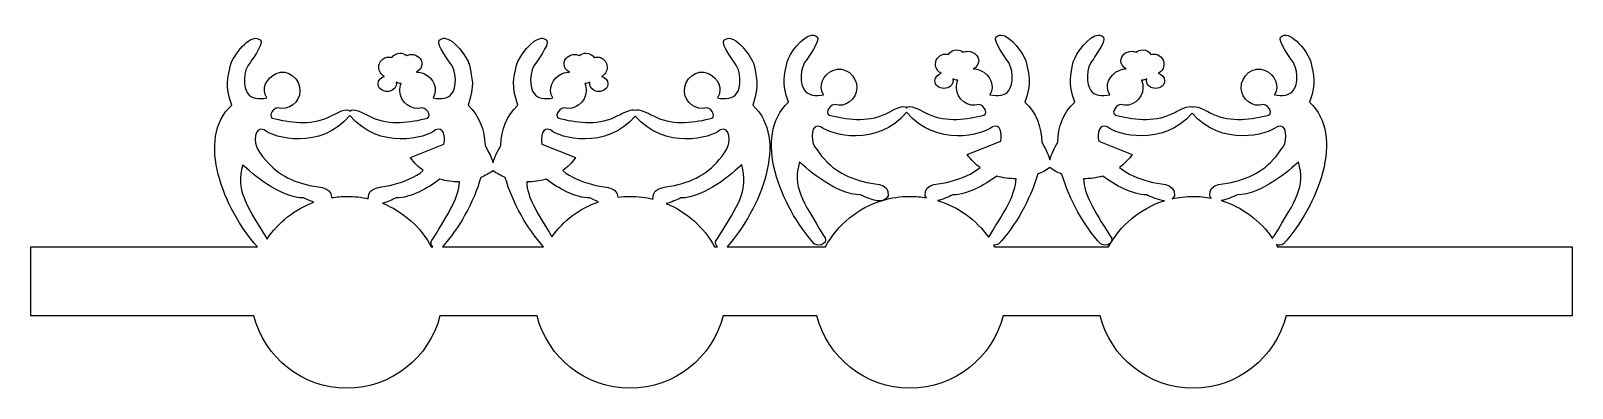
# Model space of a CAD drawing. Header units: centimetres. Extents: x -13.4 to 0, y 10.7 to 13.8.
import ezdxf

# ---------------------------------------------------------------- set-up
doc = ezdxf.new("R2010")
doc.units = ezdxf.units.CM
doc.header["$MEASUREMENT"] = 0
doc.layers.add('Layer 1', color=7, linetype='Continuous')

msp = doc.modelspace()

# ---------------------------------------------------------------- linework, layer by layer
at = {"layer": 'Layer 1', "color": 138}
for points, knots in [([(-6.63773, 13.78314), (-6.7181, 13.77582), (-6.83283, 13.62204), (-6.85354, 13.54915), (-6.85354, 13.54915), (-6.87553, 13.42675), (-6.9018, 13.38032), (-6.84113, 13.1994), (-6.84113, 13.1994), (-7.15987, 12.90698), (-6.90759, 12.2888), (-6.61624, 11.96578), (-6.61624, 11.96578), (-6.56174, 11.93153), (-6.48142, 11.98206), (-6.53604, 12.03937), (-6.53604, 12.03937), (-6.72404, 12.34736), (-6.80638, 12.45976), (-6.74522, 12.68098), (-6.74522, 12.68098), (-6.67188, 12.60957), (-6.4212, 12.39332), (-6.21523, 12.39242), (-6.21523, 12.39242), (-6.16403, 12.37052), (-6.08162, 12.32794), (-6.02258, 12.34447), (-6.02258, 12.34447), (-6.0029, 12.34997), (-5.9853, 12.36244), (-5.97297, 12.38415), (-5.97297, 12.38415), (-5.96389, 12.50741), (-6.11452, 12.47903), (-6.19208, 12.50983), (-6.19208, 12.50983), (-6.37828, 12.55273), (-6.50423, 12.64728), (-6.61376, 12.81327), (-6.61376, 12.81327), (-6.65073, 12.87259), (-6.64801, 13.02424), (-6.55836, 12.98525), (-6.55836, 12.98525), (-6.4763, 12.91303), (-6.06963, 12.80512), (-5.81339, 13.11093), (-5.81339, 13.11093), (-5.55716, 12.80512), (-5.14965, 12.91303), (-5.0676, 12.98525), (-5.0676, 12.98525), (-4.99686, 13.01601), (-4.9805, 12.92798), (-4.99484, 12.8604), (-4.99484, 12.8604), (-4.99484, 12.8604), (-5.28671, 12.74382), (-5.28671, 12.74382), (-5.28671, 12.74382), (-5.25408, 12.6984), (-5.21612, 12.66091), (-5.17508, 12.63055), (-5.17508, 12.63055), (-5.24808, 12.57292), (-5.33184, 12.53334), (-5.43388, 12.50983), (-5.43388, 12.50983), (-5.51144, 12.47903), (-5.66207, 12.50741), (-5.65299, 12.38415), (-5.65299, 12.38415), (-5.64924, 12.37756), (-5.64514, 12.3717), (-5.64059, 12.36679), (-5.64059, 12.36679), (-5.6873, 12.37491), (-5.73543, 12.37919), (-5.78445, 12.37919), (-5.78445, 12.37919), (-5.86715, 12.37919), (-5.94714, 12.3669), (-6.02258, 12.34447), (-6.02258, 12.34447), (-6.23641, 12.28087), (-6.4143, 12.13367), (-6.51867, 11.94098), (-6.51867, 11.94098), (-6.51867, 11.94098), (-7.37526, 11.94098), (-7.37526, 11.94098), (-7.37526, 11.94098), (-7.08485, 12.26466), (-6.8341, 12.88044), (-7.15202, 13.17212), (-7.15202, 13.17212), (-7.09136, 13.35304), (-7.11845, 13.39863), (-7.14044, 13.52104), (-7.14044, 13.52104), (-7.16411, 13.60434), (-7.30903, 13.79298), (-7.38684, 13.74841), (-7.38684, 13.74841), (-7.45148, 13.73495), (-7.34125, 13.59112), (-7.3149, 13.54667), (-7.3149, 13.54667), (-7.24409, 13.47481), (-7.25416, 13.31782), (-7.2934, 13.27464), (-7.2934, 13.27464), (-7.31781, 13.23271), (-7.39099, 13.22046), (-7.45712, 13.23661), (-7.45712, 13.23661), (-7.40815, 13.31343), (-7.45417, 13.41209), (-7.53814, 13.44827), (-7.53814, 13.44827), (-7.63782, 13.49681), (-7.75342, 13.39879), (-7.74568, 13.29449), (-7.74568, 13.29449), (-7.74575, 13.1983), (-7.64437, 13.12134), (-7.5522, 13.15062), (-7.5522, 13.15062), (-7.50341, 13.14296), (-7.45617, 13.05877), (-7.5307, 13.05388), (-7.5307, 13.05388), (-7.68666, 13.01705), (-7.8636, 12.99544), (-8.02184, 13.08282), (-8.02184, 13.08282), (-8.05626, 13.09799), (-8.14344, 13.14998), (-8.17314, 13.12829), (-8.17314, 13.12829), (-8.20286, 13.15), (-8.29003, 13.09799), (-8.32445, 13.08282), (-8.32445, 13.08282), (-8.48269, 12.99544), (-8.66046, 13.01705), (-8.81641, 13.05388), (-8.81641, 13.05388), (-8.89094, 13.05877), (-8.8437, 13.14296), (-8.79492, 13.15062), (-8.79492, 13.15062), (-8.70275, 13.12134), (-8.60137, 13.1983), (-8.60144, 13.29449), (-8.60144, 13.29449), (-8.59971, 13.31777), (-8.60398, 13.34122), (-8.61301, 13.36229), (-8.61301, 13.36229), (-8.61251, 13.36228), (-8.61187, 13.36229), (-8.61136, 13.36229), (-8.61136, 13.36229), (-8.59562, 13.36229), (-8.58033, 13.36647), (-8.56754, 13.37469), (-8.56754, 13.37469), (-8.56898, 13.3696), (-8.57002, 13.36444), (-8.57002, 13.35898), (-8.57002, 13.35898), (-8.57002, 13.32173), (-8.53437, 13.29118), (-8.49064, 13.29118), (-8.49064, 13.29118), (-8.44692, 13.29118), (-8.41127, 13.32173), (-8.41127, 13.35898), (-8.41127, 13.35898), (-8.41127, 13.38924), (-8.43525, 13.41492), (-8.46749, 13.42347), (-8.46749, 13.42347), (-8.43803, 13.4377), (-8.41788, 13.46795), (-8.41788, 13.50285), (-8.41788, 13.50285), (-8.41788, 13.55143), (-8.45694, 13.59132), (-8.50553, 13.59132), (-8.50553, 13.59132), (-8.51424, 13.59132), (-8.52238, 13.58954), (-8.53033, 13.58718), (-8.53033, 13.58718), (-8.54296, 13.61018), (-8.57051, 13.62604), (-8.60227, 13.62604), (-8.60227, 13.62604), (-8.62418, 13.62604), (-8.64414, 13.61846), (-8.65849, 13.6062), (-8.65849, 13.6062), (-8.6708, 13.61139), (-8.68443, 13.61447), (-8.699, 13.61447), (-8.699, 13.61447), (-8.75083, 13.61447), (-8.79326, 13.57713), (-8.79326, 13.53178), (-8.79326, 13.53178), (-8.79326, 13.50109), (-8.77385, 13.47478), (-8.74531, 13.46068), (-8.74531, 13.46068), (-8.76635, 13.46207), (-8.78806, 13.45763), (-8.80897, 13.44745), (-8.80897, 13.44745), (-8.89295, 13.41126), (-8.93897, 13.31343), (-8.89, 13.23661), (-8.89, 13.23661), (-8.95612, 13.22046), (-9.0293, 13.23271), (-9.05371, 13.27464), (-9.05371, 13.27464), (-9.09295, 13.31782), (-9.10303, 13.47481), (-9.03221, 13.54667), (-9.03221, 13.54667), (-9.00586, 13.59112), (-8.89481, 13.73495), (-8.95945, 13.74841), (-8.95945, 13.74841), (-8.96796, 13.75329), (-8.97685, 13.75611), (-8.98674, 13.75585), (-8.98674, 13.75585), (-9.06726, 13.75378), (-9.1856, 13.59523), (-9.20667, 13.52104), (-9.20667, 13.52104), (-9.22867, 13.39863), (-9.25576, 13.35304), (-9.1951, 13.17212), (-9.1951, 13.17212), (-9.29415, 13.08124), (-9.3376, 12.95916), (-9.34227, 12.82402), (-9.34227, 12.82402), (-9.37106, 12.77164), (-9.3991, 12.71919), (-9.4109, 12.67106), (-9.4109, 12.67106), (-9.4227, 12.71919), (-9.45156, 12.77164), (-9.48035, 12.82402), (-9.48035, 12.82402), (-9.48502, 12.95916), (-9.52848, 13.08124), (-9.62753, 13.17212), (-9.62753, 13.17212), (-9.56686, 13.35304), (-9.59395, 13.39863), (-9.61595, 13.52104), (-9.61595, 13.52104), (-9.63703, 13.59523), (-9.75453, 13.75378), (-9.83506, 13.75585), (-9.83506, 13.75585), (-9.84495, 13.75611), (-9.85466, 13.75329), (-9.86317, 13.74841), (-9.86317, 13.74841), (-9.92781, 13.73495), (-9.81676, 13.59112), (-9.79041, 13.54667), (-9.79041, 13.54667), (-9.71959, 13.47481), (-9.72967, 13.31782), (-9.76891, 13.27464), (-9.76891, 13.27464), (-9.79332, 13.23271), (-9.8665, 13.22046), (-9.93262, 13.23661), (-9.93262, 13.23661), (-9.88365, 13.31343), (-9.92968, 13.41126), (-10.01365, 13.44745), (-10.01365, 13.44745), (-10.03456, 13.45763), (-10.05627, 13.46207), (-10.07732, 13.46068), (-10.07732, 13.46068), (-10.04878, 13.47478), (-10.02936, 13.50109), (-10.02936, 13.53178), (-10.02936, 13.53178), (-10.02936, 13.57713), (-10.07097, 13.61447), (-10.12279, 13.61447), (-10.12279, 13.61447), (-10.13737, 13.61447), (-10.15182, 13.61139), (-10.16413, 13.6062), (-10.16413, 13.6062), (-10.17848, 13.61846), (-10.19762, 13.62604), (-10.21953, 13.62604), (-10.21953, 13.62604), (-10.25129, 13.62604), (-10.27884, 13.61018), (-10.29146, 13.58718), (-10.29146, 13.58718), (-10.29942, 13.58954), (-10.30838, 13.59132), (-10.3171, 13.59132), (-10.3171, 13.59132), (-10.36568, 13.59132), (-10.40474, 13.55143), (-10.40474, 13.50285), (-10.40474, 13.50285), (-10.40474, 13.46795), (-10.38459, 13.4377), (-10.35513, 13.42347), (-10.35513, 13.42347), (-10.38737, 13.41492), (-10.41053, 13.38924), (-10.41053, 13.35898), (-10.41053, 13.35898), (-10.41053, 13.32173), (-10.37488, 13.29118), (-10.33115, 13.29118), (-10.33115, 13.29118), (-10.28743, 13.29118), (-10.25178, 13.32173), (-10.25178, 13.35898), (-10.25178, 13.35898), (-10.25178, 13.36444), (-10.25282, 13.3696), (-10.25426, 13.37469), (-10.25426, 13.37469), (-10.24147, 13.36647), (-10.227, 13.36229), (-10.21126, 13.36229), (-10.21126, 13.36229), (-10.21075, 13.36229), (-10.21012, 13.36228), (-10.20961, 13.36229), (-10.20961, 13.36229), (-10.21864, 13.34122), (-10.22291, 13.31777), (-10.22118, 13.29449), (-10.22118, 13.29449), (-10.22125, 13.1983), (-10.11905, 13.12134), (-10.02688, 13.15062), (-10.02688, 13.15062), (-9.97809, 13.14296), (-9.93168, 13.05877), (-10.00621, 13.05388), (-10.00621, 13.05388), (-10.16216, 13.01705), (-10.33911, 12.99544), (-10.49734, 13.08282), (-10.49734, 13.08282), (-10.53495, 13.0994), (-10.63543, 13.15971), (-10.65527, 13.12003), (-10.65527, 13.12003), (-10.67485, 13.16012), (-10.77552, 13.09943), (-10.81319, 13.08282), (-10.81319, 13.08282), (-10.97142, 12.99544), (-11.1492, 13.01705), (-11.30515, 13.05388), (-11.30515, 13.05388), (-11.37968, 13.05877), (-11.33327, 13.14296), (-11.28448, 13.15062), (-11.28448, 13.15062), (-11.19231, 13.12134), (-11.09011, 13.1983), (-11.09018, 13.29449), (-11.09018, 13.29449), (-11.08243, 13.39879), (-11.19803, 13.49681), (-11.29771, 13.44827), (-11.29771, 13.44827), (-11.38168, 13.41209), (-11.42853, 13.31343), (-11.37956, 13.23661), (-11.37956, 13.23661), (-11.44569, 13.22046), (-11.51887, 13.23271), (-11.54327, 13.27464), (-11.54327, 13.27464), (-11.58252, 13.31782), (-11.59177, 13.47481), (-11.52095, 13.54667), (-11.52095, 13.54667), (-11.4946, 13.59112), (-11.38355, 13.73495), (-11.44819, 13.74841), (-11.44819, 13.74841), (-11.52599, 13.79298), (-11.67174, 13.60434), (-11.69541, 13.52104), (-11.69541, 13.52104), (-11.71741, 13.39863), (-11.7445, 13.35304), (-11.68383, 13.17212), (-11.68383, 13.17212), (-12.00176, 12.88044), (-11.751, 12.26466), (-11.46059, 11.94098), (-11.46059, 11.94098), (-11.46059, 11.94098), (-13.43091, 11.94098), (-13.43091, 11.94098), (-13.43091, 11.94098), (-13.43091, 11.94098), (-13.43091, 11.33988), (-13.43091, 11.33988), (-13.43091, 11.33988), (-13.43091, 11.33988), (-11.49036, 11.33988), (-11.49036, 11.33988), (-11.49036, 11.33988), (-11.39897, 10.97818), (-11.07168, 10.70984), (-10.68173, 10.70984), (-10.68173, 10.70984), (-10.29177, 10.70984), (-9.96365, 10.97818), (-9.87227, 11.33988), (-9.87227, 11.33988), (-9.87227, 11.33988), (-9.02808, 11.33988), (-9.02808, 11.33988), (-9.02808, 11.33988), (-8.93669, 10.97818), (-8.6094, 10.70984), (-8.21945, 10.70984), (-8.21945, 10.70984), (-7.82949, 10.70984), (-7.50137, 10.97818), (-7.40999, 11.33988), (-7.40999, 11.33988), (-7.40999, 11.33988), (-6.59309, 11.33988), (-6.59309, 11.33988), (-6.59309, 11.33988), (-6.5017, 10.97818), (-6.17441, 10.70984), (-5.78445, 10.70984), (-5.78445, 10.70984), (-5.3945, 10.70984), (-5.06638, 10.97818), (-4.97499, 11.33988), (-4.97499, 11.33988), (-4.97499, 11.33988), (-4.13081, 11.33988), (-4.13081, 11.33988), (-4.13081, 11.33988), (-4.03942, 10.97818), (-3.71213, 10.70984), (-3.32217, 10.70984), (-3.32217, 10.70984), (-2.93222, 10.70984), (-2.6041, 10.97818), (-2.51271, 11.33988), (-2.51271, 11.33988), (-2.51271, 11.33988), (-0.0248, 11.33988), (-0.0248, 11.33988), (-0.0248, 11.33988), (-0.0248, 11.33988), (-0.0248, 11.94098), (-0.0248, 11.94098), (-0.0248, 11.94098), (-0.0248, 11.94098), (-2.58796, 11.94098), (-2.58796, 11.94098), (-2.58796, 11.94098), (-2.5912, 11.94696), (-2.5945, 11.95327), (-2.59788, 11.95917), (-2.59788, 11.95917), (-2.57883, 11.95247), (-2.55531, 11.95304), (-2.53504, 11.96578), (-2.53504, 11.96578), (-2.24369, 12.2888), (-1.99058, 12.90698), (-2.30932, 13.1994), (-2.30932, 13.1994), (-2.24865, 13.38032), (-2.27574, 13.42675), (-2.29774, 13.54915), (-2.29774, 13.54915), (-2.32141, 13.63245), (-2.46716, 13.82026), (-2.54496, 13.7757), (-2.54496, 13.7757), (-2.6096, 13.76223), (-2.49855, 13.61924), (-2.4722, 13.57478), (-2.4722, 13.57478), (-2.40138, 13.50292), (-2.41063, 13.34593), (-2.44988, 13.30275), (-2.44988, 13.30275), (-2.47428, 13.26083), (-2.54829, 13.24775), (-2.61441, 13.26389), (-2.61441, 13.26389), (-2.56544, 13.34071), (-2.61147, 13.43937), (-2.69544, 13.47556), (-2.69544, 13.47556), (-2.79512, 13.5241), (-2.91072, 13.42608), (-2.90298, 13.32177), (-2.90298, 13.32177), (-2.90305, 13.22559), (-2.80084, 13.14863), (-2.70867, 13.1779), (-2.70867, 13.1779), (-2.65988, 13.17025), (-2.61347, 13.08605), (-2.688, 13.08117), (-2.688, 13.08117), (-2.84395, 13.04434), (-3.02173, 13.02273), (-3.17996, 13.1101), (-3.17996, 13.1101), (-3.21438, 13.12528), (-3.30074, 13.17727), (-3.33044, 13.15558), (-3.33044, 13.15558), (-3.36016, 13.17728), (-3.44733, 13.12528), (-3.48175, 13.1101), (-3.48175, 13.1101), (-3.63998, 13.02273), (-3.81776, 13.04434), (-3.97371, 13.08117), (-3.97371, 13.08117), (-4.04824, 13.08605), (-4.00183, 13.17025), (-3.95304, 13.1779), (-3.95304, 13.1779), (-3.86088, 13.14863), (-3.75784, 13.22559), (-3.75791, 13.32177), (-3.75791, 13.32177), (-3.75618, 13.34505), (-3.76128, 13.36851), (-3.77031, 13.38957), (-3.77031, 13.38957), (-3.76981, 13.38956), (-3.76917, 13.38957), (-3.76866, 13.38957), (-3.76866, 13.38957), (-3.75292, 13.38957), (-3.73845, 13.39376), (-3.72566, 13.40197), (-3.72566, 13.40197), (-3.7271, 13.39689), (-3.72732, 13.39173), (-3.72732, 13.38626), (-3.72732, 13.38626), (-3.72732, 13.34902), (-3.69167, 13.31846), (-3.64794, 13.31846), (-3.64794, 13.31846), (-3.60422, 13.31846), (-3.56939, 13.34902), (-3.56939, 13.38626), (-3.56939, 13.38626), (-3.5694, 13.41653), (-3.59255, 13.44221), (-3.62479, 13.45076), (-3.62479, 13.45076), (-3.59533, 13.46499), (-3.57518, 13.49524), (-3.57518, 13.53013), (-3.57518, 13.53013), (-3.57518, 13.57871), (-3.61424, 13.61777), (-3.66283, 13.61777), (-3.66283, 13.61777), (-3.67154, 13.61777), (-3.6805, 13.61683), (-3.68846, 13.61447), (-3.68846, 13.61447), (-3.70108, 13.63746), (-3.72781, 13.65333), (-3.75956, 13.65333), (-3.75956, 13.65333), (-3.78148, 13.65333), (-3.80144, 13.64575), (-3.81579, 13.63348), (-3.81579, 13.63348), (-3.8281, 13.63868), (-3.84173, 13.64175), (-3.8563, 13.64175), (-3.8563, 13.64175), (-3.90813, 13.64175), (-3.95056, 13.60524), (-3.95056, 13.5599), (-3.95056, 13.5599), (-3.95056, 13.5292), (-3.93115, 13.50206), (-3.9026, 13.48796), (-3.9026, 13.48796), (-3.92365, 13.48935), (-3.94536, 13.48574), (-3.96627, 13.47556), (-3.96627, 13.47556), (-4.05024, 13.43937), (-4.09627, 13.34071), (-4.0473, 13.26389), (-4.0473, 13.26389), (-4.11342, 13.24775), (-4.1866, 13.26), (-4.21101, 13.30193), (-4.21101, 13.30193), (-4.25025, 13.34511), (-4.26033, 13.50292), (-4.18951, 13.57478), (-4.18951, 13.57478), (-4.16316, 13.61924), (-4.05211, 13.76223), (-4.11675, 13.7757), (-4.11675, 13.7757), (-4.12526, 13.78057), (-4.13497, 13.78339), (-4.14486, 13.78314), (-4.14486, 13.78314), (-4.22539, 13.78107), (-4.34289, 13.62334), (-4.36397, 13.54915), (-4.36397, 13.54915), (-4.38597, 13.42675), (-4.41223, 13.38032), (-4.35157, 13.1994), (-4.35157, 13.1994), (-4.45062, 13.10853), (-4.4949, 12.98644), (-4.49957, 12.85131), (-4.49957, 12.85131), (-4.52856, 12.79856), (-4.55655, 12.74592), (-4.5682, 12.69752), (-4.5682, 12.69752), (-4.57983, 12.74595), (-4.60864, 12.79852), (-4.63765, 12.85131), (-4.63765, 12.85131), (-4.64232, 12.98644), (-4.68578, 13.10853), (-4.78482, 13.1994), (-4.78482, 13.1994), (-4.72416, 13.38032), (-4.75125, 13.42675), (-4.77325, 13.54915), (-4.77325, 13.54915), (-4.79433, 13.62334), (-4.91183, 13.78107), (-4.99236, 13.78314), (-4.99236, 13.78314), (-5.00225, 13.78339), (-5.01196, 13.78057), (-5.02047, 13.7757), (-5.02047, 13.7757), (-5.08511, 13.76223), (-4.97406, 13.61924), (-4.94771, 13.57478), (-4.94771, 13.57478), (-4.87689, 13.50292), (-4.88614, 13.34511), (-4.92538, 13.30193), (-4.92538, 13.30193), (-4.94979, 13.26), (-5.02297, 13.24775), (-5.0891, 13.26389), (-5.0891, 13.26389), (-5.04013, 13.34071), (-5.08697, 13.43937), (-5.17095, 13.47556), (-5.17095, 13.47556), (-5.19186, 13.48574), (-5.21357, 13.48935), (-5.23462, 13.48796), (-5.23462, 13.48796), (-5.20607, 13.50206), (-5.18666, 13.5292), (-5.18666, 13.5599), (-5.18666, 13.5599), (-5.18666, 13.60524), (-5.22909, 13.64175), (-5.28092, 13.64175), (-5.28092, 13.64175), (-5.29549, 13.64175), (-5.30912, 13.63868), (-5.32143, 13.63348), (-5.32143, 13.63348), (-5.33578, 13.64575), (-5.35574, 13.65333), (-5.37766, 13.65333), (-5.37766, 13.65333), (-5.40941, 13.65333), (-5.43614, 13.63747), (-5.44876, 13.61447), (-5.44876, 13.61447), (-5.45672, 13.61683), (-5.46568, 13.61777), (-5.47439, 13.61777), (-5.47439, 13.61777), (-5.52298, 13.61777), (-5.56204, 13.57871), (-5.56204, 13.53013), (-5.56204, 13.53013), (-5.56204, 13.49524), (-5.54189, 13.46499), (-5.51243, 13.45076), (-5.51243, 13.45076), (-5.54467, 13.44221), (-5.56782, 13.41653), (-5.56783, 13.38626), (-5.56783, 13.38626), (-5.56783, 13.34902), (-5.53218, 13.31846), (-5.48845, 13.31846), (-5.48845, 13.31846), (-5.44473, 13.31846), (-5.4099, 13.34902), (-5.4099, 13.38626), (-5.4099, 13.38626), (-5.4099, 13.39173), (-5.41012, 13.39689), (-5.41156, 13.40197), (-5.41156, 13.40197), (-5.39877, 13.39376), (-5.3843, 13.38957), (-5.36856, 13.38957), (-5.36856, 13.38957), (-5.36805, 13.38957), (-5.36741, 13.38956), (-5.36691, 13.38957), (-5.36691, 13.38957), (-5.37594, 13.36851), (-5.38021, 13.34505), (-5.37848, 13.32177), (-5.37848, 13.32177), (-5.37855, 13.22559), (-5.27634, 13.14863), (-5.18418, 13.1779), (-5.18418, 13.1779), (-5.13539, 13.17025), (-5.08898, 13.08605), (-5.16351, 13.08117), (-5.16351, 13.08117), (-5.31946, 13.04434), (-5.49724, 13.02273), (-5.65547, 13.1101), (-5.65547, 13.1101), (-5.69314, 13.12671), (-5.7938, 13.18824), (-5.81339, 13.14814), (-5.81339, 13.14814), (-5.83322, 13.18781), (-5.93371, 13.12668), (-5.97132, 13.1101), (-5.97132, 13.1101), (-6.12955, 13.02273), (-6.30649, 13.04434), (-6.46245, 13.08117), (-6.46245, 13.08117), (-6.53698, 13.08605), (-6.49057, 13.17025), (-6.44178, 13.1779), (-6.44178, 13.1779), (-6.34961, 13.14863), (-6.2474, 13.22559), (-6.24747, 13.32177), (-6.24747, 13.32177), (-6.23973, 13.42608), (-6.35615, 13.5241), (-6.45583, 13.47556), (-6.45583, 13.47556), (-6.53981, 13.43937), (-6.585, 13.34071), (-6.53604, 13.26389), (-6.53604, 13.26389), (-6.60216, 13.24775), (-6.67617, 13.26083), (-6.70057, 13.30275), (-6.70057, 13.30275), (-6.73981, 13.34593), (-6.74906, 13.50292), (-6.67825, 13.57478), (-6.67825, 13.57478), (-6.6519, 13.61924), (-6.54167, 13.76223), (-6.60632, 13.7757), (-6.60632, 13.7757), (-6.61604, 13.78127), (-6.62625, 13.78418), (-6.63773, 13.78314)], [0, 0, 0, 0, 0.00487805, 0.00487805, 0.00487805, 0.00487805, 0.0097561, 0.0097561, 0.0097561, 0.0097561, 0.01463415, 0.01463415, 0.01463415, 0.01463415, 0.0195122, 0.0195122, 0.0195122, 0.0195122, 0.02439024, 0.02439024, 0.02439024, 0.02439024, 0.02926829, 0.02926829, 0.02926829, 0.02926829, 0.03414634, 0.03414634, 0.03414634, 0.03414634, 0.03902439, 0.03902439, 0.03902439, 0.03902439, 0.04390244, 0.04390244, 0.04390244, 0.04390244, 0.04878049, 0.04878049, 0.04878049, 0.04878049, 0.05365854, 0.05365854, 0.05365854, 0.05365854, 0.05853659, 0.05853659, 0.05853659, 0.05853659, 0.06341463, 0.06341463, 0.06341463, 0.06341463, 0.06829268, 0.06829268, 0.06829268, 0.06829268, 0.07317073, 0.07317073, 0.07317073, 0.07317073, 0.07804878, 0.07804878, 0.07804878, 0.07804878, 0.08292683, 0.08292683, 0.08292683, 0.08292683, 0.08780488, 0.08780488, 0.08780488, 0.08780488, 0.09268293, 0.09268293, 0.09268293, 0.09268293, 0.09756098, 0.09756098, 0.09756098, 0.09756098, 0.10243902, 0.10243902, 0.10243902, 0.10243902, 0.10731707, 0.10731707, 0.10731707, 0.10731707, 0.11219512, 0.11219512, 0.11219512, 0.11219512, 0.11707317, 0.11707317, 0.11707317, 0.11707317, 0.12195122, 0.12195122, 0.12195122, 0.12195122, 0.12682927, 0.12682927, 0.12682927, 0.12682927, 0.13170732, 0.13170732, 0.13170732, 0.13170732, 0.13658537, 0.13658537, 0.13658537, 0.13658537, 0.14146341, 0.14146341, 0.14146341, 0.14146341, 0.14634146, 0.14634146, 0.14634146, 0.14634146, 0.15121951, 0.15121951, 0.15121951, 0.15121951, 0.15609756, 0.15609756, 0.15609756, 0.15609756, 0.16097561, 0.16097561, 0.16097561, 0.16097561, 0.16585366, 0.16585366, 0.16585366, 0.16585366, 0.17073171, 0.17073171, 0.17073171, 0.17073171, 0.17560976, 0.17560976, 0.17560976, 0.17560976, 0.1804878, 0.1804878, 0.1804878, 0.1804878, 0.18536585, 0.18536585, 0.18536585, 0.18536585, 0.1902439, 0.1902439, 0.1902439, 0.1902439, 0.19512195, 0.19512195, 0.19512195, 0.19512195, 0.2, 0.2, 0.2, 0.2, 0.20487805, 0.20487805, 0.20487805, 0.20487805, 0.2097561, 0.2097561, 0.2097561, 0.2097561, 0.21463415, 0.21463415, 0.21463415, 0.21463415, 0.2195122, 0.2195122, 0.2195122, 0.2195122, 0.22439024, 0.22439024, 0.22439024, 0.22439024, 0.22926829, 0.22926829, 0.22926829, 0.22926829, 0.23414634, 0.23414634, 0.23414634, 0.23414634, 0.23902439, 0.23902439, 0.23902439, 0.23902439, 0.24390244, 0.24390244, 0.24390244, 0.24390244, 0.24878049, 0.24878049, 0.24878049, 0.24878049, 0.25365854, 0.25365854, 0.25365854, 0.25365854, 0.25853659, 0.25853659, 0.25853659, 0.25853659, 0.26341463, 0.26341463, 0.26341463, 0.26341463, 0.26829268, 0.26829268, 0.26829268, 0.26829268, 0.27317073, 0.27317073, 0.27317073, 0.27317073, 0.27804878, 0.27804878, 0.27804878, 0.27804878, 0.28292683, 0.28292683, 0.28292683, 0.28292683, 0.28780488, 0.28780488, 0.28780488, 0.28780488, 0.29268293, 0.29268293, 0.29268293, 0.29268293, 0.29756098, 0.29756098, 0.29756098, 0.29756098, 0.30243902, 0.30243902, 0.30243902, 0.30243902, 0.30731707, 0.30731707, 0.30731707, 0.30731707, 0.31219512, 0.31219512, 0.31219512, 0.31219512, 0.31707317, 0.31707317, 0.31707317, 0.31707317, 0.32195122, 0.32195122, 0.32195122, 0.32195122, 0.32682927, 0.32682927, 0.32682927, 0.32682927, 0.33170732, 0.33170732, 0.33170732, 0.33170732, 0.33658537, 0.33658537, 0.33658537, 0.33658537, 0.34146341, 0.34146341, 0.34146341, 0.34146341, 0.34634146, 0.34634146, 0.34634146, 0.34634146, 0.35121951, 0.35121951, 0.35121951, 0.35121951, 0.35609756, 0.35609756, 0.35609756, 0.35609756, 0.36097561, 0.36097561, 0.36097561, 0.36097561, 0.36585366, 0.36585366, 0.36585366, 0.36585366, 0.37073171, 0.37073171, 0.37073171, 0.37073171, 0.37560976, 0.37560976, 0.37560976, 0.37560976, 0.3804878, 0.3804878, 0.3804878, 0.3804878, 0.38536585, 0.38536585, 0.38536585, 0.38536585, 0.3902439, 0.3902439, 0.3902439, 0.3902439, 0.39512195, 0.39512195, 0.39512195, 0.39512195, 0.4, 0.4, 0.4, 0.4, 0.40487805, 0.40487805, 0.40487805, 0.40487805, 0.4097561, 0.4097561, 0.4097561, 0.4097561, 0.41463415, 0.41463415, 0.41463415, 0.41463415, 0.4195122, 0.4195122, 0.4195122, 0.4195122, 0.42439024, 0.42439024, 0.42439024, 0.42439024, 0.42926829, 0.42926829, 0.42926829, 0.42926829, 0.43414634, 0.43414634, 0.43414634, 0.43414634, 0.43902439, 0.43902439, 0.43902439, 0.43902439, 0.44390244, 0.44390244, 0.44390244, 0.44390244, 0.44878049, 0.44878049, 0.44878049, 0.44878049, 0.45365854, 0.45365854, 0.45365854, 0.45365854, 0.45853659, 0.45853659, 0.45853659, 0.45853659, 0.46341463, 0.46341463, 0.46341463, 0.46341463, 0.46829268, 0.46829268, 0.46829268, 0.46829268, 0.47317073, 0.47317073, 0.47317073, 0.47317073, 0.47804878, 0.47804878, 0.47804878, 0.47804878, 0.48292683, 0.48292683, 0.48292683, 0.48292683, 0.48780488, 0.48780488, 0.48780488, 0.48780488, 0.49268293, 0.49268293, 0.49268293, 0.49268293, 0.49756098, 0.49756098, 0.49756098, 0.49756098, 0.50243902, 0.50243902, 0.50243902, 0.50243902, 0.50731707, 0.50731707, 0.50731707, 0.50731707, 0.51219512, 0.51219512, 0.51219512, 0.51219512, 0.51707317, 0.51707317, 0.51707317, 0.51707317, 0.52195122, 0.52195122, 0.52195122, 0.52195122, 0.52682927, 0.52682927, 0.52682927, 0.52682927, 0.53170732, 0.53170732, 0.53170732, 0.53170732, 0.53658537, 0.53658537, 0.53658537, 0.53658537, 0.54146341, 0.54146341, 0.54146341, 0.54146341, 0.54634146, 0.54634146, 0.54634146, 0.54634146, 0.55121951, 0.55121951, 0.55121951, 0.55121951, 0.55609756, 0.55609756, 0.55609756, 0.55609756, 0.56097561, 0.56097561, 0.56097561, 0.56097561, 0.56585366, 0.56585366, 0.56585366, 0.56585366, 0.57073171, 0.57073171, 0.57073171, 0.57073171, 0.57560976, 0.57560976, 0.57560976, 0.57560976, 0.5804878, 0.5804878, 0.5804878, 0.5804878, 0.58536585, 0.58536585, 0.58536585, 0.58536585, 0.5902439, 0.5902439, 0.5902439, 0.5902439, 0.59512195, 0.59512195, 0.59512195, 0.59512195, 0.6, 0.6, 0.6, 0.6, 0.60487805, 0.60487805, 0.60487805, 0.60487805, 0.6097561, 0.6097561, 0.6097561, 0.6097561, 0.61463415, 0.61463415, 0.61463415, 0.61463415, 0.6195122, 0.6195122, 0.6195122, 0.6195122, 0.62439024, 0.62439024, 0.62439024, 0.62439024, 0.62926829, 0.62926829, 0.62926829, 0.62926829, 0.63414634, 0.63414634, 0.63414634, 0.63414634, 0.63902439, 0.63902439, 0.63902439, 0.63902439, 0.64390244, 0.64390244, 0.64390244, 0.64390244, 0.64878049, 0.64878049, 0.64878049, 0.64878049, 0.65365854, 0.65365854, 0.65365854, 0.65365854, 0.65853659, 0.65853659, 0.65853659, 0.65853659, 0.66341463, 0.66341463, 0.66341463, 0.66341463, 0.66829268, 0.66829268, 0.66829268, 0.66829268, 0.67317073, 0.67317073, 0.67317073, 0.67317073, 0.67804878, 0.67804878, 0.67804878, 0.67804878, 0.68292683, 0.68292683, 0.68292683, 0.68292683, 0.68780488, 0.68780488, 0.68780488, 0.68780488, 0.69268293, 0.69268293, 0.69268293, 0.69268293, 0.69756098, 0.69756098, 0.69756098, 0.69756098, 0.70243902, 0.70243902, 0.70243902, 0.70243902, 0.70731707, 0.70731707, 0.70731707, 0.70731707, 0.71219512, 0.71219512, 0.71219512, 0.71219512, 0.71707317, 0.71707317, 0.71707317, 0.71707317, 0.72195122, 0.72195122, 0.72195122, 0.72195122, 0.72682927, 0.72682927, 0.72682927, 0.72682927, 0.73170732, 0.73170732, 0.73170732, 0.73170732, 0.73658537, 0.73658537, 0.73658537, 0.73658537, 0.74146341, 0.74146341, 0.74146341, 0.74146341, 0.74634146, 0.74634146, 0.74634146, 0.74634146, 0.75121951, 0.75121951, 0.75121951, 0.75121951, 0.75609756, 0.75609756, 0.75609756, 0.75609756, 0.76097561, 0.76097561, 0.76097561, 0.76097561, 0.76585366, 0.76585366, 0.76585366, 0.76585366, 0.77073171, 0.77073171, 0.77073171, 0.77073171, 0.77560976, 0.77560976, 0.77560976, 0.77560976, 0.7804878, 0.7804878, 0.7804878, 0.7804878, 0.78536585, 0.78536585, 0.78536585, 0.78536585, 0.7902439, 0.7902439, 0.7902439, 0.7902439, 0.79512195, 0.79512195, 0.79512195, 0.79512195, 0.8, 0.8, 0.8, 0.8, 0.80487805, 0.80487805, 0.80487805, 0.80487805, 0.8097561, 0.8097561, 0.8097561, 0.8097561, 0.81463415, 0.81463415, 0.81463415, 0.81463415, 0.8195122, 0.8195122, 0.8195122, 0.8195122, 0.82439024, 0.82439024, 0.82439024, 0.82439024, 0.82926829, 0.82926829, 0.82926829, 0.82926829, 0.83414634, 0.83414634, 0.83414634, 0.83414634, 0.83902439, 0.83902439, 0.83902439, 0.83902439, 0.84390244, 0.84390244, 0.84390244, 0.84390244, 0.84878049, 0.84878049, 0.84878049, 0.84878049, 0.85365854, 0.85365854, 0.85365854, 0.85365854, 0.85853659, 0.85853659, 0.85853659, 0.85853659, 0.86341463, 0.86341463, 0.86341463, 0.86341463, 0.86829268, 0.86829268, 0.86829268, 0.86829268, 0.87317073, 0.87317073, 0.87317073, 0.87317073, 0.87804878, 0.87804878, 0.87804878, 0.87804878, 0.88292683, 0.88292683, 0.88292683, 0.88292683, 0.88780488, 0.88780488, 0.88780488, 0.88780488, 0.89268293, 0.89268293, 0.89268293, 0.89268293, 0.89756098, 0.89756098, 0.89756098, 0.89756098, 0.90243902, 0.90243902, 0.90243902, 0.90243902, 0.90731707, 0.90731707, 0.90731707, 0.90731707, 0.91219512, 0.91219512, 0.91219512, 0.91219512, 0.91707317, 0.91707317, 0.91707317, 0.91707317, 0.92195122, 0.92195122, 0.92195122, 0.92195122, 0.92682927, 0.92682927, 0.92682927, 0.92682927, 0.93170732, 0.93170732, 0.93170732, 0.93170732, 0.93658537, 0.93658537, 0.93658537, 0.93658537, 0.94146341, 0.94146341, 0.94146341, 0.94146341, 0.94634146, 0.94634146, 0.94634146, 0.94634146, 0.95121951, 0.95121951, 0.95121951, 0.95121951, 0.95609756, 0.95609756, 0.95609756, 0.95609756, 0.96097561, 0.96097561, 0.96097561, 0.96097561, 0.96585366, 0.96585366, 0.96585366, 0.96585366, 0.97073171, 0.97073171, 0.97073171, 0.97073171, 0.97560976, 0.97560976, 0.97560976, 0.97560976, 0.9804878, 0.9804878, 0.9804878, 0.9804878, 0.98536585, 0.98536585, 0.98536585, 0.98536585, 0.9902439, 0.9902439, 0.9902439, 0.9902439, 1, 1, 1, 1]), ([(-10.65527, 13.08365), (-10.39903, 12.77783), (-9.99236, 12.88575), (-9.9103, 12.95797), (-9.9103, 12.95797), (-9.83956, 12.98873), (-9.8232, 12.90069), (-9.83754, 12.83312), (-9.83754, 12.83312), (-9.83754, 12.83312), (-10.12858, 12.71654), (-10.12858, 12.71654), (-10.12858, 12.71654), (-10.09595, 12.67111), (-10.05882, 12.63363), (-10.01779, 12.60326), (-10.01779, 12.60326), (-10.09078, 12.54563), (-10.17454, 12.50688), (-10.27658, 12.48337), (-10.27658, 12.48337), (-10.3538, 12.45271), (-10.50332, 12.47989), (-10.49569, 12.35852), (-10.49569, 12.35852), (-10.55551, 12.37216), (-10.61779, 12.37919), (-10.68173, 12.37919), (-10.68173, 12.37919), (-10.72712, 12.37919), (-10.77141, 12.37543), (-10.81484, 12.36844), (-10.81484, 12.36844), (-10.81642, 12.47769), (-10.95989, 12.45363), (-11.03478, 12.48337), (-11.03478, 12.48337), (-11.22099, 12.52627), (-11.34693, 12.61999), (-11.45646, 12.78599), (-11.45646, 12.78599), (-11.49343, 12.8453), (-11.49071, 12.99695), (-11.40106, 12.95797), (-11.40106, 12.95797), (-11.31901, 12.88575), (-10.9115, 12.77783), (-10.65527, 13.08365)], [0, 0, 0, 0, 0.07692308, 0.07692308, 0.07692308, 0.07692308, 0.15384615, 0.15384615, 0.15384615, 0.15384615, 0.23076923, 0.23076923, 0.23076923, 0.23076923, 0.30769231, 0.30769231, 0.30769231, 0.30769231, 0.38461538, 0.38461538, 0.38461538, 0.38461538, 0.46153846, 0.46153846, 0.46153846, 0.46153846, 0.53846154, 0.53846154, 0.53846154, 0.53846154, 0.61538462, 0.61538462, 0.61538462, 0.61538462, 0.69230769, 0.69230769, 0.69230769, 0.69230769, 0.76923077, 0.76923077, 0.76923077, 0.76923077, 0.84615385, 0.84615385, 0.84615385, 0.84615385, 1, 1, 1, 1]), ([(-8.17314, 13.0762), (-7.91657, 12.78023), (-7.51613, 12.88638), (-7.43479, 12.95797), (-7.43479, 12.95797), (-7.34514, 12.99695), (-7.34242, 12.8453), (-7.37939, 12.78599), (-7.37939, 12.78599), (-7.48892, 12.61999), (-7.61487, 12.52627), (-7.80107, 12.48337), (-7.80107, 12.48337), (-7.87863, 12.45257), (-8.02926, 12.48012), (-8.02018, 12.35687), (-8.02018, 12.35687), (-8.01987, 12.35631), (-8.01968, 12.35576), (-8.01936, 12.35521), (-8.01936, 12.35521), (-8.08347, 12.37101), (-8.15048, 12.37919), (-8.21945, 12.37919), (-8.21945, 12.37919), (-8.25579, 12.37919), (-8.29099, 12.37709), (-8.32611, 12.37258), (-8.32611, 12.37258), (-8.3308, 12.47762), (-8.47199, 12.45396), (-8.54604, 12.48337), (-8.54604, 12.48337), (-8.64809, 12.50688), (-8.73184, 12.54564), (-8.80484, 12.60326), (-8.80484, 12.60326), (-8.7638, 12.63363), (-8.72585, 12.67111), (-8.69322, 12.71654), (-8.69322, 12.71654), (-8.69322, 12.71654), (-8.98508, 12.83312), (-8.98508, 12.83312), (-8.98508, 12.83312), (-8.99942, 12.90069), (-8.98306, 12.98873), (-8.91232, 12.95797), (-8.91232, 12.95797), (-8.83097, 12.88637), (-8.42971, 12.78001), (-8.17314, 13.0762)], [0, 0, 0, 0, 0.07142857, 0.07142857, 0.07142857, 0.07142857, 0.14285714, 0.14285714, 0.14285714, 0.14285714, 0.21428571, 0.21428571, 0.21428571, 0.21428571, 0.28571429, 0.28571429, 0.28571429, 0.28571429, 0.35714286, 0.35714286, 0.35714286, 0.35714286, 0.42857143, 0.42857143, 0.42857143, 0.42857143, 0.5, 0.5, 0.5, 0.5, 0.57142857, 0.57142857, 0.57142857, 0.57142857, 0.64285714, 0.64285714, 0.64285714, 0.64285714, 0.71428571, 0.71428571, 0.71428571, 0.71428571, 0.78571429, 0.78571429, 0.78571429, 0.78571429, 0.85714286, 0.85714286, 0.85714286, 0.85714286, 1, 1, 1, 1]), ([(-3.33044, 13.10349), (-3.07387, 12.80751), (-2.67343, 12.91367), (-2.59209, 12.98525), (-2.59209, 12.98525), (-2.50244, 13.02424), (-2.49972, 12.87259), (-2.53669, 12.81327), (-2.53669, 12.81327), (-2.64622, 12.64728), (-2.77216, 12.55273), (-2.95837, 12.50983), (-2.95837, 12.50983), (-3.03593, 12.47903), (-3.18656, 12.50741), (-3.17748, 12.38415), (-3.17748, 12.38415), (-3.173, 12.37626), (-3.16823, 12.36898), (-3.1626, 12.36348), (-3.1626, 12.36348), (-3.21418, 12.37347), (-3.26769, 12.37919), (-3.32217, 12.37919), (-3.32217, 12.37919), (-3.385, 12.37919), (-3.44603, 12.3717), (-3.5049, 12.35852), (-3.5049, 12.35852), (-3.49699, 12.36487), (-3.49018, 12.37368), (-3.48423, 12.38415), (-3.48423, 12.38415), (-3.47515, 12.50741), (-3.62578, 12.47903), (-3.70334, 12.50983), (-3.70334, 12.50983), (-3.80539, 12.53334), (-3.88914, 12.57292), (-3.96214, 12.63055), (-3.96214, 12.63055), (-3.9211, 12.66091), (-3.88314, 12.6984), (-3.85051, 12.74382), (-3.85051, 12.74382), (-3.85051, 12.74382), (-4.14238, 12.8604), (-4.14238, 12.8604), (-4.14238, 12.8604), (-4.15672, 12.92798), (-4.14036, 13.01601), (-4.06962, 12.98525), (-4.06962, 12.98525), (-3.98829, 12.91367), (-3.58702, 12.80751), (-3.33044, 13.10349)], [0, 0, 0, 0, 0.06666667, 0.06666667, 0.06666667, 0.06666667, 0.13333333, 0.13333333, 0.13333333, 0.13333333, 0.2, 0.2, 0.2, 0.2, 0.26666667, 0.26666667, 0.26666667, 0.26666667, 0.33333333, 0.33333333, 0.33333333, 0.33333333, 0.4, 0.4, 0.4, 0.4, 0.46666667, 0.46666667, 0.46666667, 0.46666667, 0.53333333, 0.53333333, 0.53333333, 0.53333333, 0.6, 0.6, 0.6, 0.6, 0.66666667, 0.66666667, 0.66666667, 0.66666667, 0.73333333, 0.73333333, 0.73333333, 0.73333333, 0.8, 0.8, 0.8, 0.8, 0.86666667, 0.86666667, 0.86666667, 0.86666667, 1, 1, 1, 1]), ([(-11.58792, 12.6537), (-11.51458, 12.58229), (-11.2639, 12.36603), (-11.05793, 12.36514), (-11.05793, 12.36514), (-11.0335, 12.35468), (-11.00146, 12.34005), (-10.96863, 12.32876), (-10.96863, 12.32876), (-11.13595, 12.26745), (-11.27786, 12.15374), (-11.37543, 12.00795), (-11.37543, 12.00795), (-11.37655, 12.00927), (-11.37747, 12.01076), (-11.37874, 12.01208), (-11.37874, 12.01208), (-11.56674, 12.32007), (-11.64908, 12.43247), (-11.58792, 12.6537)], [0, 0, 0, 0, 0.16666667, 0.16666667, 0.16666667, 0.16666667, 0.33333333, 0.33333333, 0.33333333, 0.33333333, 0.5, 0.5, 0.5, 0.5, 0.66666667, 0.66666667, 0.66666667, 0.66666667, 1, 1, 1, 1]), ([(-9.4109, 12.60243), (-9.37797, 12.57875), (-9.34188, 12.55892), (-9.30424, 12.54373), (-9.30424, 12.54373), (-9.24199, 12.32097), (-9.11187, 12.09704), (-8.97186, 11.94098), (-8.97186, 11.94098), (-8.97186, 11.94098), (-9.85077, 11.94098), (-9.85077, 11.94098), (-9.85077, 11.94098), (-9.71075, 12.09704), (-9.57981, 12.32097), (-9.51756, 12.54373), (-9.51756, 12.54373), (-9.47978, 12.55897), (-9.44392, 12.57864), (-9.4109, 12.60243)], [0, 0, 0, 0, 0.16666667, 0.16666667, 0.16666667, 0.16666667, 0.33333333, 0.33333333, 0.33333333, 0.33333333, 0.5, 0.5, 0.5, 0.5, 0.66666667, 0.66666667, 0.66666667, 0.66666667, 1, 1, 1, 1]), ([(-7.24793, 12.6537), (-7.18677, 12.43247), (-7.26911, 12.32007), (-7.45712, 12.01208), (-7.45712, 12.01208), (-7.48442, 11.98343), (-7.47787, 11.95648), (-7.45794, 11.94098), (-7.45794, 11.94098), (-7.45794, 11.94098), (-7.48523, 11.94098), (-7.48523, 11.94098), (-7.48523, 11.94098), (-7.577, 12.11041), (-7.72532, 12.24403), (-7.90525, 12.31718), (-7.90525, 12.31718), (-7.85956, 12.32671), (-7.81193, 12.35059), (-7.77792, 12.36514), (-7.77792, 12.36514), (-7.57196, 12.36603), (-7.32128, 12.58229), (-7.24793, 12.6537)], [0, 0, 0, 0, 0.14285714, 0.14285714, 0.14285714, 0.14285714, 0.28571429, 0.28571429, 0.28571429, 0.28571429, 0.42857143, 0.42857143, 0.42857143, 0.42857143, 0.57142857, 0.57142857, 0.57142857, 0.57142857, 0.71428571, 0.71428571, 0.71428571, 0.71428571, 1, 1, 1, 1]), ([(-4.5682, 12.62972), (-4.53526, 12.60603), (-4.50002, 12.58621), (-4.46236, 12.57102), (-4.46236, 12.57102), (-4.39978, 12.34707), (-4.26753, 12.12195), (-4.12667, 11.96578), (-4.12667, 11.96578), (-4.07217, 11.93153), (-3.99268, 11.98206), (-4.0473, 12.03937), (-4.0473, 12.03937), (-4.18897, 12.27145), (-4.27007, 12.39274), (-4.2755, 12.53298), (-4.2755, 12.53298), (-4.21893, 12.53163), (-4.16251, 12.53881), (-4.10766, 12.55613), (-4.10766, 12.55613), (-3.99854, 12.47606), (-3.85319, 12.39298), (-3.72566, 12.39242), (-3.72566, 12.39242), (-3.6846, 12.37485), (-3.62422, 12.34426), (-3.57105, 12.34116), (-3.57105, 12.34116), (-3.78021, 12.27592), (-3.95373, 12.13051), (-4.05639, 11.94098), (-4.05639, 11.94098), (-4.05639, 11.94098), (-5.05023, 11.94098), (-5.05023, 11.94098), (-5.05023, 11.94098), (-5.0528, 11.94572), (-5.05502, 11.95035), (-5.05768, 11.95503), (-5.05768, 11.95503), (-5.04205, 11.95312), (-5.0257, 11.95626), (-5.01055, 11.96578), (-5.01055, 11.96578), (-4.86969, 12.12195), (-4.73744, 12.34707), (-4.67486, 12.57102), (-4.67486, 12.57102), (-4.63707, 12.58626), (-4.60123, 12.60591), (-4.5682, 12.62972)], [0, 0, 0, 0, 0.07142857, 0.07142857, 0.07142857, 0.07142857, 0.14285714, 0.14285714, 0.14285714, 0.14285714, 0.21428571, 0.21428571, 0.21428571, 0.21428571, 0.28571429, 0.28571429, 0.28571429, 0.28571429, 0.35714286, 0.35714286, 0.35714286, 0.35714286, 0.42857143, 0.42857143, 0.42857143, 0.42857143, 0.5, 0.5, 0.5, 0.5, 0.57142857, 0.57142857, 0.57142857, 0.57142857, 0.64285714, 0.64285714, 0.64285714, 0.64285714, 0.71428571, 0.71428571, 0.71428571, 0.71428571, 0.78571429, 0.78571429, 0.78571429, 0.78571429, 0.85714286, 0.85714286, 0.85714286, 0.85714286, 1, 1, 1, 1]), ([(-2.40523, 12.68098), (-2.34407, 12.45976), (-2.42641, 12.34736), (-2.61441, 12.03937), (-2.61441, 12.03937), (-2.62341, 12.02993), (-2.62853, 12.0208), (-2.63095, 12.01208), (-2.63095, 12.01208), (-2.73664, 12.16789), (-2.89349, 12.28648), (-3.07743, 12.34281), (-3.07743, 12.34281), (-3.02765, 12.34971), (-2.97365, 12.37633), (-2.93605, 12.39242), (-2.93605, 12.39242), (-2.73008, 12.39332), (-2.47857, 12.60957), (-2.40523, 12.68098)], [0, 0, 0, 0, 0.16666667, 0.16666667, 0.16666667, 0.16666667, 0.33333333, 0.33333333, 0.33333333, 0.33333333, 0.5, 0.5, 0.5, 0.5, 0.66666667, 0.66666667, 0.66666667, 0.66666667, 1, 1, 1, 1]), ([(-9.87227, 12.52885), (-9.81741, 12.51152), (-9.76017, 12.50435), (-9.70359, 12.5057), (-9.70359, 12.5057), (-9.70903, 12.36545), (-9.79096, 12.24417), (-9.93262, 12.01208), (-9.93262, 12.01208), (-9.95993, 11.98343), (-9.95339, 11.9565), (-9.93345, 11.94098), (-9.93345, 11.94098), (-9.93345, 11.94098), (-9.94751, 11.94098), (-9.94751, 11.94098), (-9.94751, 11.94098), (-10.04014, 12.11199), (-10.19029, 12.24698), (-10.37249, 12.31966), (-10.37249, 12.31966), (-10.32938, 12.33016), (-10.28537, 12.35147), (-10.25343, 12.36514), (-10.25343, 12.36514), (-10.1259, 12.36569), (-9.98138, 12.44878), (-9.87227, 12.52885)], [0, 0, 0, 0, 0.125, 0.125, 0.125, 0.125, 0.25, 0.25, 0.25, 0.25, 0.375, 0.375, 0.375, 0.375, 0.5, 0.5, 0.5, 0.5, 0.625, 0.625, 0.625, 0.625, 0.75, 0.75, 0.75, 0.75, 1, 1, 1, 1]), ([(-8.94953, 12.52885), (-8.84041, 12.44878), (-8.69672, 12.36569), (-8.56919, 12.36514), (-8.56919, 12.36514), (-8.5478, 12.35599), (-8.5207, 12.34352), (-8.4923, 12.33289), (-8.4923, 12.33289), (-8.65786, 12.27559), (-8.79931, 12.16787), (-8.8991, 12.02779), (-8.8991, 12.02779), (-9.03425, 12.24868), (-9.11291, 12.36898), (-9.1182, 12.5057), (-9.1182, 12.5057), (-9.06163, 12.50435), (-9.00439, 12.51152), (-8.94953, 12.52885)], [0, 0, 0, 0, 0.16666667, 0.16666667, 0.16666667, 0.16666667, 0.33333333, 0.33333333, 0.33333333, 0.33333333, 0.5, 0.5, 0.5, 0.5, 0.66666667, 0.66666667, 0.66666667, 0.66666667, 1, 1, 1, 1]), ([(-5.02956, 12.55613), (-4.97471, 12.53881), (-4.91829, 12.53163), (-4.86172, 12.53298), (-4.86172, 12.53298), (-4.86715, 12.39274), (-4.94825, 12.27145), (-5.08992, 12.03937), (-5.08992, 12.03937), (-5.09501, 12.03403), (-5.09861, 12.02881), (-5.1015, 12.02366), (-5.1015, 12.02366), (-5.20805, 12.17518), (-5.36309, 12.28933), (-5.54467, 12.34364), (-5.54467, 12.34364), (-5.49711, 12.35215), (-5.44633, 12.37719), (-5.41073, 12.39242), (-5.41073, 12.39242), (-5.2832, 12.39298), (-5.13868, 12.47606), (-5.02956, 12.55613)], [0, 0, 0, 0, 0.14285714, 0.14285714, 0.14285714, 0.14285714, 0.28571429, 0.28571429, 0.28571429, 0.28571429, 0.42857143, 0.42857143, 0.42857143, 0.42857143, 0.57142857, 0.57142857, 0.57142857, 0.57142857, 0.71428571, 0.71428571, 0.71428571, 0.71428571, 1, 1, 1, 1])]:
    msp.add_open_spline(points, degree=3, knots=knots, dxfattribs=at)

doc.saveas('drawing.dxf')
